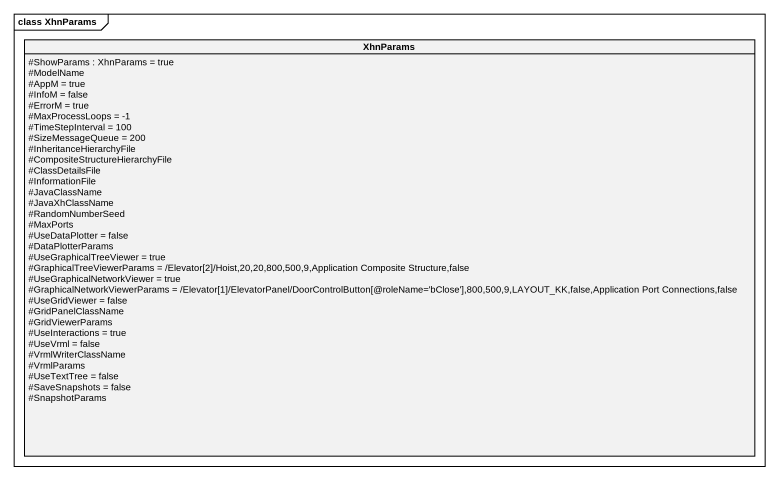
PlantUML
@startuml
mainframe class XhnParams
hide circle
hide empty members
skinparam classAttributeIconSize 0
class XhnParams {
  #ShowParams : XhnParams = true
  #ModelName
  #AppM = true
  #InfoM = false
  #ErrorM = true
  #MaxProcessLoops = -1
  #TimeStepInterval = 100
  #SizeMessageQueue = 200
  #InheritanceHierarchyFile
  #CompositeStructureHierarchyFile
  #ClassDetailsFile
  #InformationFile
  #JavaClassName
  #JavaXhClassName
  #RandomNumberSeed
  #MaxPorts
  #UseDataPlotter = false
  #DataPlotterParams
  #UseGraphicalTreeViewer = true
  #GraphicalTreeViewerParams = /Elevator[2]/Hoist,20,20,800,500,9,Application Composite Structure,false
  #UseGraphicalNetworkViewer = true
  #GraphicalNetworkViewerParams = /Elevator[1]/ElevatorPanel/DoorControlButton[@roleName='bClose'],800,500,9,LAYOUT_KK,false,Application Port Connections,false
  #UseGridViewer = false
  #GridPanelClassName
  #GridViewerParams
  #UseInteractions = true
  #UseVrml = false
  #VrmlWriterClassName
  #VrmlParams
  #UseTextTree = false
  #SaveSnapshots = false
  #SnapshotParams
}
@enduml
